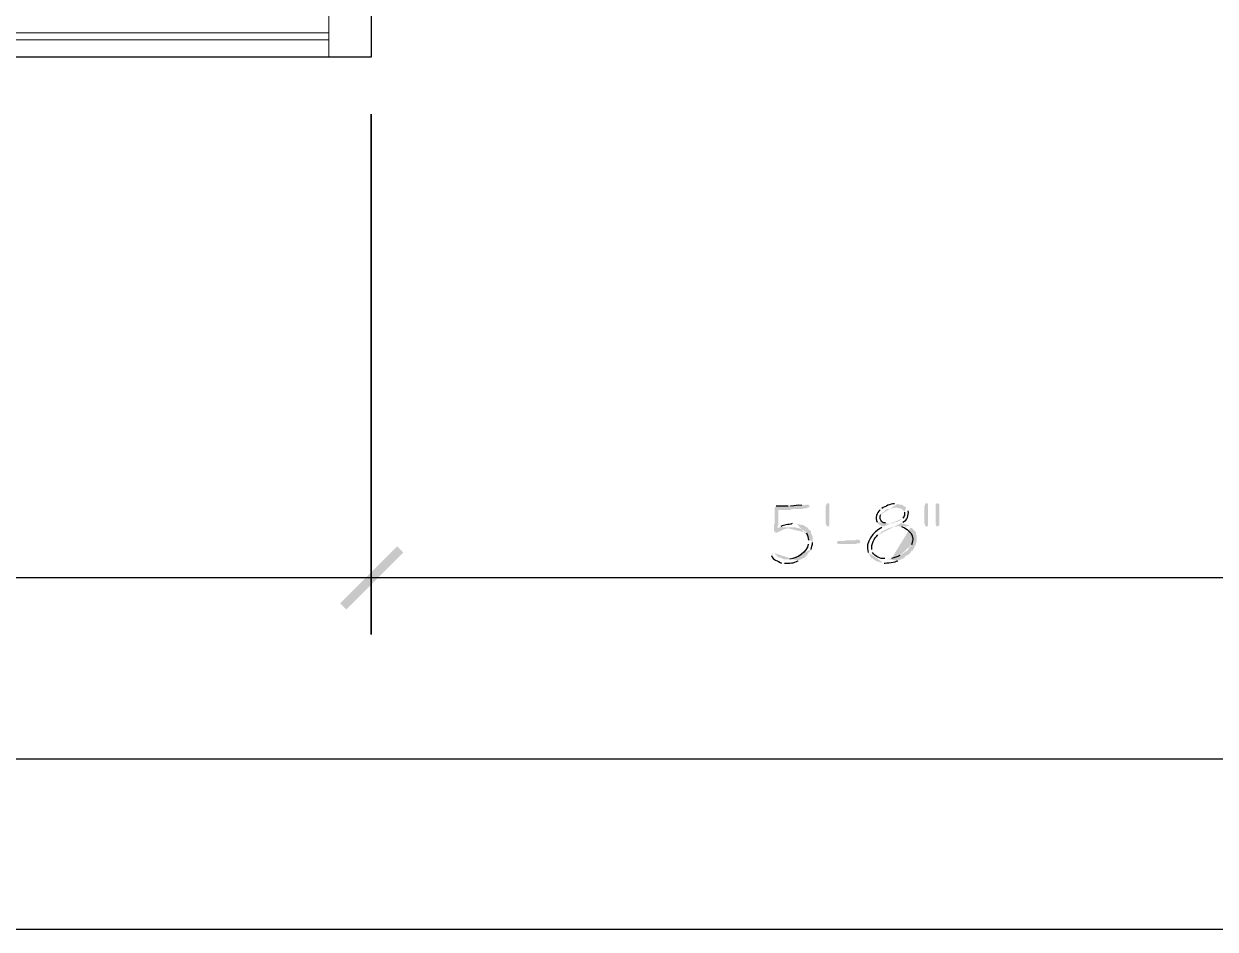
# Model space of a CAD drawing. Header units: inches. Extents: x -167 to 6071, y -6287 to -2731.
# Drawn here: x 104.5 to 188.2, y -6161.3 to -6097.7 of the extents above; entities that cross this region are included whole.
import ezdxf

# ---------------------------------------------------------------- set-up
doc = ezdxf.new("R2010")
doc.units = ezdxf.units.IN
doc.header["$LTSCALE"] = 96
doc.header["$MEASUREMENT"] = 0
doc.layers.add('Doors', color=5, linetype='Continuous', lineweight=9)
doc.layers.add('PDF_Geometry', color=7, linetype='Continuous', true_color=0x4a4a4a)
doc.layers.add('PDF_Solid Fills', color=7, linetype='Continuous')

msp = doc.modelspace()

# ---------------------------------------------------------------- hatches: boundary and pattern name
at = {"layer": 'PDF_Solid Fills', "true_color": 0x4a4a4a, "transparency": 33554559}
h = msp.add_hatch(color=251, dxfattribs=at)
h.paths.add_polyline_path([(159.53, -6131.455), (159.37, -6131.455), (159.157, -6131.509)], flags=0)
h.paths.add_polyline_path([(158.357, -6131.562), (158.197, -6131.562)], flags=0)
h.paths.add_polyline_path([(157.343, -6131.562), (157.29, -6131.615), (157.237, -6131.722), (157.237, -6132.789), (157.183, -6132.895), (157.183, -6133.269), (157.237, -6133.375), (157.343, -6133.429), (157.397, -6133.429), (157.503, -6133.375), (157.61, -6133.322), (157.717, -6133.269), (157.823, -6133.215), (157.93, -6133.162), (158.037, -6133.162), (157.45, -6133.109), (157.45, -6132.949), (157.503, -6132.842), (157.503, -6131.829), (158.303, -6131.829), (158.517, -6131.775), (159.157, -6131.775), (159.263, -6131.722), (159.477, -6131.722), (159.53, -6131.669), (159.583, -6131.669), (159.637, -6131.615), (159.69, -6131.615), (159.69, -6131.562), (159.637, -6131.509), (159.637, -6131.455)], flags=0)
for points in [[(161.077, -6131.615), (161.077, -6132.949), (160.97, -6133.002), (160.863, -6132.949), (160.863, -6132.842), (160.81, -6132.789), (160.81, -6131.615), (160.863, -6131.455), (160.863, -6131.402), (160.97, -6131.349), (161.077, -6131.402)], [(167.903, -6131.349), (167.797, -6131.402), (167.797, -6131.455), (167.743, -6131.615), (167.743, -6132.789), (167.797, -6132.842), (167.797, -6132.949), (167.903, -6133.002), (168.01, -6132.949), (168.01, -6131.402)], [(168.65, -6131.349), (168.543, -6131.455), (168.543, -6132.842), (168.597, -6132.949), (168.65, -6133.002), (168.757, -6132.949), (168.81, -6132.895), (168.81, -6131.509), (168.757, -6131.402)], [(157.557, -6133.055), (157.45, -6133.109), (158.037, -6133.162), (158.143, -6133.109), (158.303, -6133.109), (158.41, -6133.055), (158.57, -6133.055)], [(163.103, -6133.909), (162.997, -6133.909), (162.89, -6133.962), (162.197, -6133.962), (162.09, -6134.015), (161.663, -6134.015), (161.61, -6134.122), (161.663, -6134.229), (162.943, -6134.229), (162.997, -6134.175), (163.157, -6134.175), (163.263, -6134.122), (163.263, -6134.069), (163.21, -6133.962)]]:
    msp.add_hatch(color=251, dxfattribs=at).paths.add_polyline_path(points)
h = msp.add_hatch(color=251, dxfattribs=at)
h.paths.add_polyline_path([(166.463, -6131.669), (165.717, -6131.669), (165.877, -6131.669), (165.983, -6131.722), (166.09, -6131.722), (166.197, -6131.775), (166.197, -6131.829), (166.303, -6131.882), (166.357, -6131.989)], flags=0)
h.paths.add_polyline_path([(166.25, -6132.415), (166.143, -6132.469), (166.037, -6132.575), (165.823, -6132.682), (165.717, -6132.682), (165.503, -6132.789), (164.49, -6132.789), (164.543, -6132.842), (164.757, -6132.949), (164.917, -6133.002), (164.863, -6133.002), (164.757, -6133.055)], flags=0)
h.paths.add_polyline_path([(163.797, -6134.815), (163.85, -6134.922), (163.903, -6134.975), (164.01, -6135.189), (164.117, -6135.242), (164.17, -6135.295), (164.277, -6135.349), (164.33, -6135.402), (164.437, -6135.455), (164.543, -6135.455), (164.703, -6135.509), (164.81, -6135.509), (164.917, -6135.562)], flags=0)
h.paths.add_polyline_path([(165.877, -6135.402), (165.983, -6135.349), (166.037, -6135.349), (166.143, -6135.295), (165.077, -6135.242), (164.97, -6135.242)], flags=0)
h.paths.add_polyline_path([(164.117, -6134.815), (164.063, -6134.709), (164.063, -6134.602)], flags=0)
h.paths.add_polyline_path([(164.49, -6133.589), (164.597, -6133.482), (164.703, -6133.429), (164.703, -6133.375), (164.81, -6133.322), (164.917, -6133.269), (165.023, -6133.215), (165.13, -6133.162), (165.237, -6133.109), (165.29, -6133.109), (165.397, -6133.055), (165.557, -6133.002), (165.77, -6133.002), (165.93, -6132.949), (166.73, -6132.949), (166.623, -6132.895), (166.517, -6132.895), (166.41, -6132.842), (166.25, -6132.789), (166.143, -6132.789), (166.25, -6132.682)], flags=0)
h.paths.add_polyline_path([(166.623, -6131.882), (166.57, -6131.775)], flags=0)
h = msp.add_hatch(color=251, dxfattribs=at)
h.paths.add_polyline_path([(165.77, -6131.402), (165.663, -6131.402)], flags=0)
h.paths.add_polyline_path([(164.757, -6131.722), (164.703, -6131.722), (164.65, -6131.829)], flags=0)
h.paths.add_polyline_path([(164.437, -6132.682), (164.49, -6132.789), (165.237, -6132.789), (165.13, -6132.789), (165.023, -6132.735)], flags=0)
h.paths.add_polyline_path([(164.703, -6132.149), (164.757, -6132.042), (164.863, -6131.989), (164.97, -6131.882), (165.023, -6131.829), (165.13, -6131.775), (165.237, -6131.775), (165.343, -6131.722), (165.503, -6131.722), (165.61, -6131.669), (166.463, -6131.669), (166.41, -6131.615), (166.303, -6131.562), (166.25, -6131.509), (166.143, -6131.455), (165.983, -6131.455), (165.877, -6131.402)], flags=0)
h = msp.add_hatch(color=251, dxfattribs=at)
h.paths.add_polyline_path([(158.623, -6132.789), (158.463, -6132.789)], flags=0)
h.paths.add_polyline_path([(157.663, -6133.002), (157.557, -6133.055), (158.73, -6133.055), (158.837, -6133.109), (158.943, -6133.109), (159.05, -6133.162), (159.157, -6133.215), (159.263, -6133.269), (159.317, -6133.322), (159.37, -6133.322), (159.477, -6133.429)], flags=0)
h.paths.add_polyline_path([(159.637, -6133.962), (159.637, -6134.015), (159.583, -6134.122), (159.583, -6134.229)], flags=0)
h.paths.add_polyline_path([(158.303, -6135.295), (158.09, -6135.295), (159.103, -6135.295), (159.317, -6135.189), (159.53, -6134.975), (159.583, -6134.869), (159.69, -6134.762), (159.743, -6134.709), (159.797, -6134.602)], flags=0)
h.paths.add_polyline_path([(159.903, -6134.122), (159.903, -6133.695), (159.797, -6133.482), (159.797, -6133.375), (159.743, -6133.269), (159.637, -6133.215), (159.583, -6133.109), (159.53, -6133.055), (159.317, -6132.949), (159.263, -6132.895), (159.157, -6132.895), (158.997, -6132.842), (158.89, -6132.842), (158.783, -6132.789)], flags=0)
h = msp.add_hatch(color=251, dxfattribs=at)
h.paths.add_polyline_path([(166.73, -6132.949), (165.93, -6132.949), (166.037, -6133.002), (166.143, -6133.002)], flags=0)
h.paths.add_polyline_path([(166.837, -6134.282), (166.783, -6134.389), (166.677, -6134.495), (166.623, -6134.602), (166.517, -6134.709), (166.41, -6134.762), (166.303, -6134.869), (166.25, -6134.869), (166.143, -6134.975), (166.037, -6135.029)], flags=0)
h.paths.add_polyline_path([(165.45, -6135.242), (165.077, -6135.242), (166.143, -6135.295), (166.357, -6135.189), (166.41, -6135.082), (166.517, -6135.029), (166.623, -6134.975), (166.73, -6134.869), (166.783, -6134.815), (166.837, -6134.709), (166.943, -6134.655), (166.997, -6134.549), (167.05, -6134.442), (167.157, -6134.229), (167.21, -6134.069), (167.21, -6133.642), (167.157, -6133.535), (167.157, -6133.429), (167.103, -6133.322), (166.997, -6133.215), (166.943, -6133.162), (166.89, -6133.109), (166.783, -6133.055)], flags=0)
h = msp.add_hatch(color=251, dxfattribs=at)
h.paths.add_polyline_path([(157.13, -6134.869), (157.077, -6134.869), (157.023, -6134.975), (157.023, -6135.029)], flags=0)
h.paths.add_polyline_path([(157.717, -6135.562), (157.93, -6135.562)], flags=0)
h.paths.add_polyline_path([(158.89, -6135.402), (159.103, -6135.295), (157.877, -6135.295), (157.663, -6135.189), (157.61, -6135.189), (157.503, -6135.135), (157.397, -6135.082), (157.343, -6134.975), (157.29, -6134.975), (157.237, -6134.869)], flags=0)

# ---------------------------------------------------------------- linework, layer by layer
at = {"layer": 'Doors', "transparency": 33554687}
for points in [[(128.917, -6097.055), (125.93, -6097.055), (125.93, -6100.042)], [(23.903, -6098.335), (125.93, -6098.335)], [(23.903, -6098.815), (125.93, -6098.815)]]:
    msp.add_lwpolyline(points, dxfattribs=at)
at = {"layer": 'PDF_Geometry', "color": 7}
msp.add_lwpolyline([(128.917, -6052.042), (128.917, -6100.042), (20.917, -6100.042), (20.917, -6052.042)], dxfattribs=at)
at = {"layer": 'PDF_Geometry'}
msp.add_lwpolyline([(128.917, -6140.575), (128.917, -6104.042)], close=True, dxfattribs=at)
for points in [[(-40.577, -6136.575), (20.917, -6136.575), (128.917, -6136.575), (196.917, -6136.575)], [(1690.41, -6149.322), (1624.437, -6149.322), (1386.89, -6149.322), (1324.437, -6149.322), (1086.943, -6149.322), (1024.437, -6149.322), (559.423, -6149.322), (496.917, -6149.322), (259.423, -6149.322), (196.917, -6149.322), (-40.577, -6149.322), (-106.603, -6149.322), (-102.603, -6149.322)], [(-112.097, -6161.269), (1695.903, -6161.269)]]:
    msp.add_lwpolyline(points, dxfattribs=at)
for points in [[(158.197, -6131.562), (157.912, -6131.562), (157.628, -6131.562), (157.343, -6131.562)], [(159.157, -6131.509), (158.716, -6131.495), (158.746, -6131.511), (158.357, -6131.562)], [(165.663, -6131.402), (165.334, -6131.392), (165.05, -6131.581), (164.757, -6131.722)], [(164.65, -6131.829), (164.381, -6132.018), (164.306, -6132.397), (164.437, -6132.682)], [(165.023, -6132.735), (164.716, -6132.775), (164.541, -6132.384), (164.703, -6132.149)], [(166.25, -6132.682), (166.558, -6132.554), (166.653, -6132.191), (166.623, -6131.882)], [(166.357, -6131.989), (166.349, -6132.293), (166.398, -6132.113), (166.25, -6132.415)], [(158.463, -6132.789), (158.207, -6132.9), (157.905, -6132.83), (157.663, -6133.002)], [(159.477, -6133.429), (159.57, -6133.595), (159.543, -6133.796), (159.637, -6133.962)], [(164.757, -6133.055), (164.148, -6133.377), (163.575, -6134.093), (163.797, -6134.815)], [(166.143, -6133.002), (166.706, -6133.222), (167.141, -6133.655), (166.837, -6134.282)], [(159.583, -6134.229), (159.522, -6134.847), (158.842, -6135.171), (158.303, -6135.295)], [(159.797, -6134.602), (159.815, -6134.441), (159.908, -6134.288), (159.903, -6134.122)], [(164.063, -6134.602), (164.013, -6134.229), (164.222, -6133.831), (164.49, -6133.589)], [(157.023, -6135.029), (157.129, -6135.359), (157.448, -6135.412), (157.717, -6135.562)], [(164.97, -6135.242), (164.64, -6135.275), (164.27, -6135.094), (164.117, -6134.815)], [(166.037, -6135.029), (165.844, -6135.159), (165.646, -6135.144), (165.45, -6135.242)], [(157.93, -6135.562), (158.267, -6135.57), (158.598, -6135.581), (158.89, -6135.402)], [(164.917, -6135.562), (165.099, -6135.57), (165.727, -6135.488), (165.877, -6135.402)]]:
    msp.add_open_spline(points, degree=3, dxfattribs=at)
at = {"layer": 'PDF_Solid Fills', "color": 251, "true_color": 0x4a4a4a, "transparency": 33554559}
for points in [[(126.73, -6138.389), (127.157, -6138.815), (130.73, -6134.389)], [(130.73, -6134.389), (127.157, -6138.815), (126.73, -6138.389)], [(127.157, -6138.815), (130.73, -6134.389), (131.157, -6134.815)], [(131.157, -6134.815), (130.73, -6134.389), (127.157, -6138.815)]]:
    msp.add_solid(points, dxfattribs=at)

doc.saveas('drawing.dxf')
